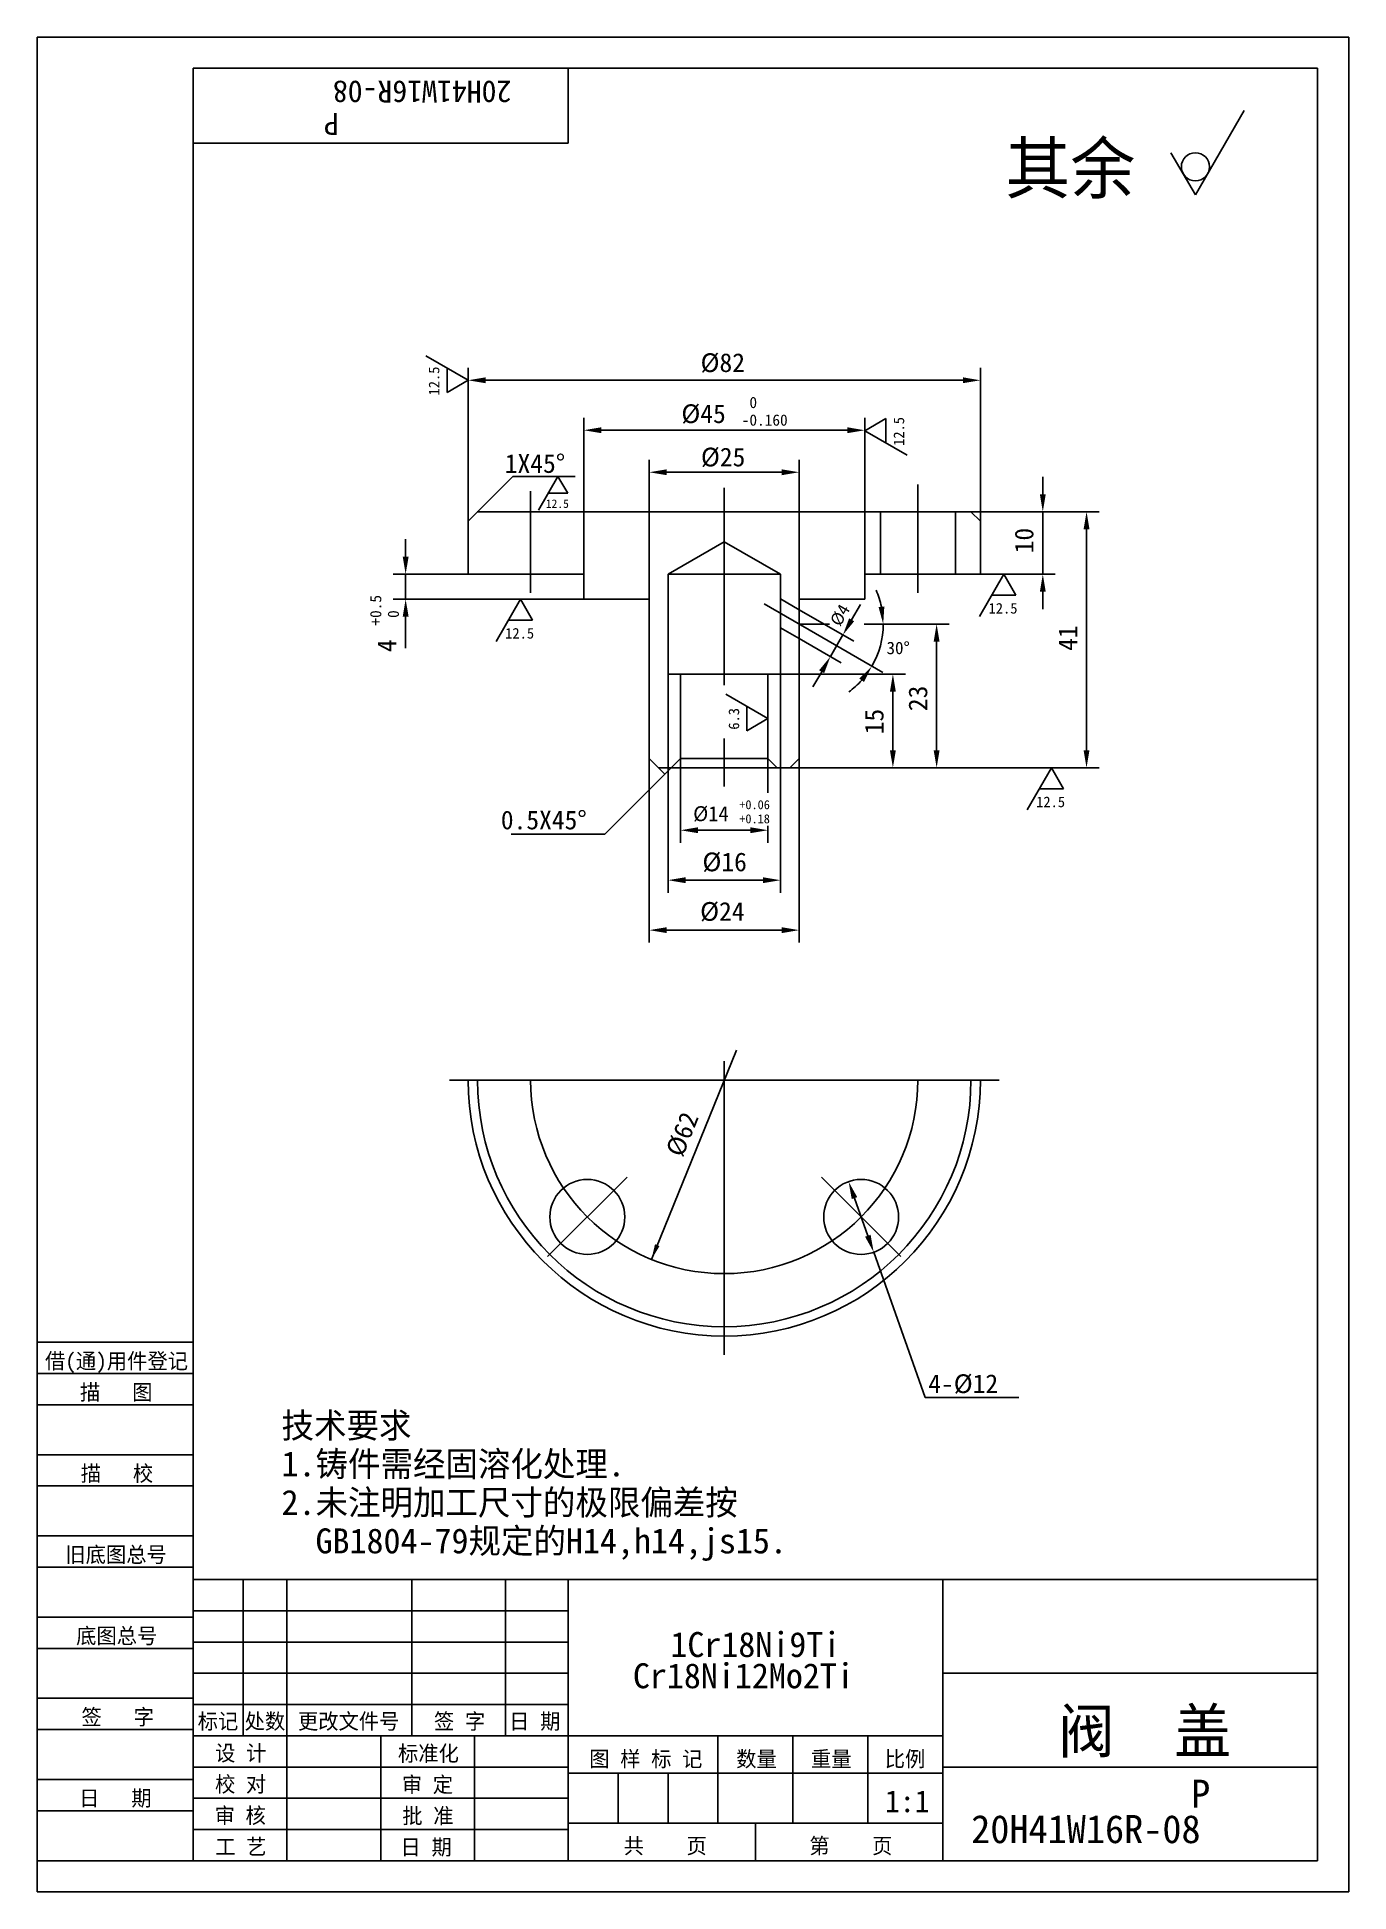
# Model space of a CAD drawing. Header units: metres. Extents: x 0 to 210, y 0 to 297.
import ezdxf

# ---------------------------------------------------------------- set-up
doc = ezdxf.new("R2010")
doc.units = ezdxf.units.M
for name, color, linetype in [('C', 6, 'Continuous'), ('D', 1, 'Continuous'), ('FL', 5, 'Continuous'), ('T', 7, 'Continuous'), ('TL', 4, 'Continuous')]:
    doc.layers.add(name, color=color, linetype=linetype)

# ---------------------------------------------------------------- blocks, each defined once
blk = doc.blocks.new('TUKUN4')
at = {"layer": 'FL'}
for p, q in [((0, 297), (0, 0)), ((210, 297), (0, 297)), ((210, 0), (210, 297)), ((0, 78), (25, 78)), ((0, 70), (25, 70)), ((0, 65), (25, 65)), ((0, 57), (25, 57)), ((0, 52), (25, 52)), ((33, 25), (33, 50)), ((40, 5), (40, 50)), ((60, 25), (60, 50)), ((75, 25), (75, 50)), ((25, 45), (85, 45)), ((0, 44), (25, 44)), ((0, 39), (25, 39)), ((25, 40), (85, 40)), ((25, 35), (85, 35)), ((0, 31), (25, 31)), ((25, 30), (85, 30)), ((0, 26), (25, 26)), ((70, 5), (70, 25)), ((0, 18), (25, 18)), ((25, 20), (85, 20)), ((25, 15), (85, 15)), ((0, 13), (25, 13)), ((25, 10), (85, 10)), ((0, 0), (210, 0))]:
    blk.add_line(p, q, dxfattribs=at)
at = {"layer": 'TL'}
for p, q in [((25, 5), (25, 292)), ((205, 292), (25, 292)), ((85, 292), (85, 280)), ((205, 5), (205, 292)), ((85, 280), (25, 280)), ((0, 88), (25, 88)), ((0, 83), (25, 83)), ((205, 50), (25, 50)), ((85, 5), (85, 50)), ((145, 5), (145, 50)), ((205, 35), (145, 35)), ((145, 25), (25, 25)), ((55, 5), (55, 25)), ((109, 11), (109, 25)), ((121, 11), (121, 25)), ((133, 11), (133, 25)), ((85, 19), (145, 19)), ((93, 11), (93, 19)), ((101, 11), (101, 19)), ((205, 20), (145, 20)), ((145, 11), (85, 11)), ((115, 5), (115, 11)), ((0, 5), (205, 5))]:
    blk.add_line(p, q, dxfattribs=at)
at = {"layer": 'T'}
for s, p in [('借(通)用件登记', (1.26, 83.76)), ('描   图', (6.86, 78.76)), ('描   校', (6.98, 65.76)), ('旧底图总号', (4.52, 52.76)), ('底图总号', (6.25, 39.76)), ('签   字', (7.1, 26.76)), ('标记', (25.71, 26.07)), ('处数', (33.22, 26.07)), ('更改文件号', (41.75, 26.07)), ('签 字', (63.53, 26.07)), ('日 期', (75.57, 26.07)), ('设 计', (28.5, 20.99)), ('标准化', (57.77, 20.93)), ('图 样 标 记', (88.4, 20.04)), ('数量', (111.92, 20.04)), ('重量', (123.88, 20.04)), ('比例', (135.7, 20.04)), ('校 对', (28.48, 15.99)), ('审 定', (58.39, 15.93)), ('日   期', (6.72, 13.76)), ('审 核', (28.41, 10.99)), ('批 准', (58.46, 10.93)), ('共    页', (93.91, 6.13)), ('第    页', (123.62, 6.13)), ('工 艺', (28.52, 5.99)), ('日 期', (58.18, 5.93))]:
    blk.add_text(s, height=2.5, dxfattribs=at).set_placement(p)

msp = doc.modelspace()

# ---------------------------------------------------------------- linework, layer by layer
at = {"layer": 'C'}
for p, q in [((79, 224.27), (79, 208)), ((110, 193.22), (110, 224.83)), ((141, 225.38), (141, 208)), ((124.6, 201.5), (116.4, 206.23)), ((110, 177), (110, 184.67)), ((110, 133), (110, 86)), ((66, 130), (154, 130)), ((94.44, 114.44), (81.72, 101.72)), ((125.56, 114.44), (138.28, 101.72))]:
    msp.add_line(p, q, dxfattribs=at)
msp.add_lwpolyline([(79, 130, 1), (141, 130, 1)], format="xyb", dxfattribs=at)
at = {"layer": 'D'}
for p, q in [((193.23, 285.24), (185.43, 271.72)), ((185.43, 271.72), (181.52, 278.48)), ((62.24, 245.95), (69, 242.05)), ((65.62, 240.1), (65.62, 244)), ((69, 219.5), (69, 244.05)), ((151, 219.5), (151, 244.05)), ((69, 242.05), (65.62, 240.1)), ((71.8, 242.05), (148.2, 242.05)), ((87.5, 211), (87.5, 236.05)), ((132.5, 211), (132.5, 236.05)), ((132.5, 233.97), (135.88, 235.92)), ((135.88, 235.92), (135.88, 232.02)), ((90.3, 234.05), (129.7, 234.05)), ((139.26, 230.07), (132.5, 233.97)), ((98, 207), (98, 229.32)), ((122, 207), (122, 229.32)), ((70.5, 221), (76.16, 226.66)), ((76.16, 226.66), (86.16, 226.66)), ((80.26, 221.25), (83.38, 226.66)), ((83.38, 226.66), (84.94, 223.95)), ((100.8, 227.32), (119.2, 227.32)), ((161, 223.8), (161, 226.6)), ((84.94, 223.95), (81.82, 223.95)), ((149.5, 221), (170, 221)), ((151, 221), (163, 221)), ((161, 221), (161, 211)), ((168, 218.2), (168, 182.8)), ((59, 213.8), (59, 216.6)), ((69, 211), (57, 211)), ((59, 211), (59, 207)), ((150.85, 204.24), (154.75, 211)), ((151, 211), (163, 211)), ((154.75, 211), (156.7, 207.62)), ((161, 208.2), (161, 205.4)), ((87.5, 207), (57, 207)), ((73.47, 200.24), (77.37, 207)), ((77.37, 207), (79.32, 203.62)), ((122, 205.31), (130.73, 200.27)), ((130.4, 203.69), (131.8, 206.12)), ((156.7, 207.62), (152.8, 207.62)), ((59, 204.2), (59, 201.4)), ((79.32, 203.62), (75.42, 203.62)), ((122, 203), (126.86, 203)), ((132.4, 203), (146, 203)), ((59, 201.4), (59, 199.17)), ((122, 200.69), (128.73, 196.81)), ((124.6, 201.5), (135.38, 195.27)), ((127, 197.81), (129, 201.27)), ((144, 182.8), (144, 200.2)), ((101, 195), (101, 160)), ((119, 195), (139, 195)), ((119, 195), (119, 160)), ((125.6, 195.38), (124.2, 192.96)), ((110.24, 191.78), (117, 187.88)), ((137, 182.8), (137, 192.2)), ((113.62, 185.93), (113.62, 189.83)), ((117, 187.88), (113.62, 185.93)), ((98, 181.5), (98, 152)), ((103, 181.5), (103, 168)), ((117, 181.5), (117, 175.97)), ((122, 181.5), (122, 152)), ((101.5, 180), (90.89, 169.39)), ((99.5, 180), (100.5, 179)), ((120.5, 180), (170, 180)), ((122, 180), (146, 180)), ((122, 180), (139, 180)), ((158.47, 173.24), (162.37, 180)), ((162.37, 180), (164.32, 176.62)), ((164.32, 176.62), (160.42, 176.62)), ((90.89, 169.39), (75.89, 169.39)), ((105.8, 170), (114.2, 170)), ((117, 170.69), (117, 168)), ((103.8, 162), (116.2, 162)), ((100.8, 154), (119.2, 154)), ((98.35, 101.27), (111.94, 134.79)), ((132.99, 105.06), (130.85, 111.1)), ((133.93, 102.42), (135.8, 97.15)), ((135.8, 97.15), (142.18, 79.15)), ((142.18, 79.15), (157.18, 79.15))]:
    msp.add_line(p, q, dxfattribs=at)
msp.add_circle((185.43, 276.23), 2.25, dxfattribs=at)
for start, end in [(11.95, 23.89), (330, 0), (306.11, 318.05)]:
    msp.add_arc((122, 203), 13.45, start, end, dxfattribs=at)
for points in [[(71.8, 242.52), (71.8, 241.58), (69, 242.05)], [(148.2, 242.52), (148.2, 241.58), (151, 242.05)], [(90.3, 234.52), (90.3, 233.58), (87.5, 234.05)], [(129.7, 234.52), (129.7, 233.58), (132.5, 234.05)], [(100.8, 227.79), (100.8, 226.85), (98, 227.32)], [(119.2, 227.79), (119.2, 226.85), (122, 227.32)], [(160.53, 223.8), (161.47, 223.8), (161, 221)], [(167.53, 218.2), (168.47, 218.2), (168, 221)], [(58.53, 213.8), (59.47, 213.8), (59, 211)], [(160.53, 208.2), (161.47, 208.2), (161, 211)], [(58.53, 204.2), (59.47, 204.2), (59, 207)], [(135.63, 205.83), (134.7, 205.74), (135.45, 203)], [(129.99, 203.93), (130.8, 203.46), (129, 201.27)], [(143.53, 200.2), (144.47, 200.2), (144, 203)], [(125.19, 195.61), (126, 195.15), (127, 197.81)], [(131.63, 194.28), (132.38, 193.73), (133.65, 196.27)], [(136.53, 192.2), (137.47, 192.2), (137, 195)], [(136.53, 182.8), (137.47, 182.8), (137, 180)], [(143.53, 182.8), (144.47, 182.8), (144, 180)], [(167.53, 182.8), (168.47, 182.8), (168, 180)], [(105.8, 170.47), (105.8, 169.53), (103, 170)], [(114.2, 170.47), (114.2, 169.53), (117, 170)], [(103.8, 162.47), (103.8, 161.53), (101, 162)], [(116.2, 162.47), (116.2, 161.53), (119, 162)], [(100.8, 154.47), (100.8, 153.53), (98, 154)], [(119.2, 154.47), (119.2, 153.53), (122, 154)], [(130.41, 110.94), (131.29, 111.25), (129.91, 113.73)], [(132.55, 104.91), (133.43, 105.22), (133.93, 102.42)], [(98.92, 103.71), (98.35, 101.27), (99.64, 103.41)]]:
    msp.add_solid(points, dxfattribs=at)
at = {"layer": 'TL'}
for p, q in [((135, 221), (147, 221)), ((135, 221), (135, 211)), ((147, 221), (147, 211)), ((101, 211), (110, 216.2)), ((119, 211), (110, 216.2)), ((101, 211), (119, 211)), ((147, 211), (135, 211)), ((119, 207.04), (119, 202.42)), ((122, 205.31), (119, 207.04)), ((122, 205.31), (122, 200.69)), ((122, 200.69), (119, 202.42)), ((103, 195), (117, 195)), ((103, 181.5), (117, 181.5)), ((118.5, 180), (101.5, 180))]:
    msp.add_line(p, q, dxfattribs=at)
for points in [[(101, 211), (101, 195), (103, 195), (103, 181.5), (101.5, 180), (99.5, 180), (98, 181.5), (98, 207), (87.5, 207), (87.5, 211), (69, 211), (69, 219.5), (70.5, 221), (135, 221)], [(147, 221), (149.5, 221), (151, 219.5)], [(151, 219.5), (151, 211), (147, 211)], [(119, 207.04), (119, 211)], [(135, 211), (132.5, 211), (132.5, 207), (122, 207), (122, 205.31)], [(122, 200.69), (122, 181.5), (120.5, 180), (118.5, 180), (117, 181.5), (117, 195), (119, 195), (119, 202.42)]]:
    msp.add_lwpolyline(points, dxfattribs=at)
for points in [[(69, 130, 1), (151, 130, 1)], [(70.5, 130, 1), (149.5, 130, 1)]]:
    msp.add_lwpolyline(points, format="xyb", dxfattribs=at)
for centre in [(88.08, 108.08), (131.92, 108.08)]:
    msp.add_circle(centre, 6, dxfattribs=at)

# ---------------------------------------------------------------- block references
at = {"layer": 'D'}
msp.add_blockref('TUKUN4', (0, 0), dxfattribs=at)

# ---------------------------------------------------------------- texts
for s, height, rotation, p in [('20H41W16R-08', 3.5, 180, (75.92, 290)), ('      P', 3.5, 180, (62.58, 284.82)), ('12.5', 1.7, 90, (64.39, 239.62)), ('12.5', 1.7, 90, (138.81, 231.54)), ('10', 3, 90, (159.5, 214.34)), ('+0.5', 1.8, 90, (55.1, 202.77)), (' 0', 1.8, 90, (57.92, 202.77)), ('%%C4', 2, 60, (128.53, 202.49)), ('41', 3, 90, (166.5, 198.71)), ('4', 3, 90, (57.5, 198.52)), ('23', 3, 90, (142.5, 189.07)), ('6.3', 1.7, 90, (112.39, 186.1)), ('15', 3, 90, (135.5, 185.36)), ('%%C62', 3, 67.93, (103.3, 117.48))]:
    msp.add_text(s, height=height, rotation=rotation, dxfattribs=at).set_placement(p)
for s, height, p in [('其余', 8, (155, 272)), ('%%C82', 3, (106.21, 243.37)), ('%%C45', 3, (103.14, 235.2)), (' 0', 1.8, (112.81, 237.6)), ('-0.160', 1.8, (112.81, 234.78)), ('1X45%%D', 3, (74.87, 227.22)), ('%%C25', 3, (106.27, 228.26)), ('12.5', 1.36, (81.43, 221.61)), ('12.5', 1.7, (152.32, 204.69)), ('12.5', 1.7, (74.94, 200.69)), ('30%%D', 2, (135.98, 198.19)), ('12.5', 1.7, (159.94, 173.69)), ('0.5X45%%D', 3, (74.24, 170.14)), ('%%C14', 2.4, (105.02, 171.45)), ('+0.06', 1.44, (112.41, 173.37)), ('+0.18', 1.44, (112.41, 171.11)), ('%%C16', 3, (106.51, 163.43)), ('%%C24', 3, (106.14, 155.5)), ('4-%%C12', 3, (142.66, 79.88)), ('技术要求', 4, (39.13, 72.69)), ('1.铸件需经固溶化处理.', 4, (39.13, 66.53)), ('2.未注明加工尺寸的极限偏差按', 4, (39.13, 60.37)), ('  GB1804-79规定的H14,h14,js15.', 4, (39.13, 54.21)), ('1Cr18Ni9Ti', 4, (101.38, 37.61)), ('Cr18Ni12Mo2Ti', 4, (95.38, 32.61)), ('阀  盖', 7, (163.42, 22.28)), ('     P', 4.5, (169.44, 13.47)), ('1:1', 3.5, (135.73, 12.76)), ('20H41W16R-08', 4.5, (149.53, 7.81))]:
    msp.add_text(s, height=height, dxfattribs=at).set_placement(p)

doc.saveas('drawing.dxf')
